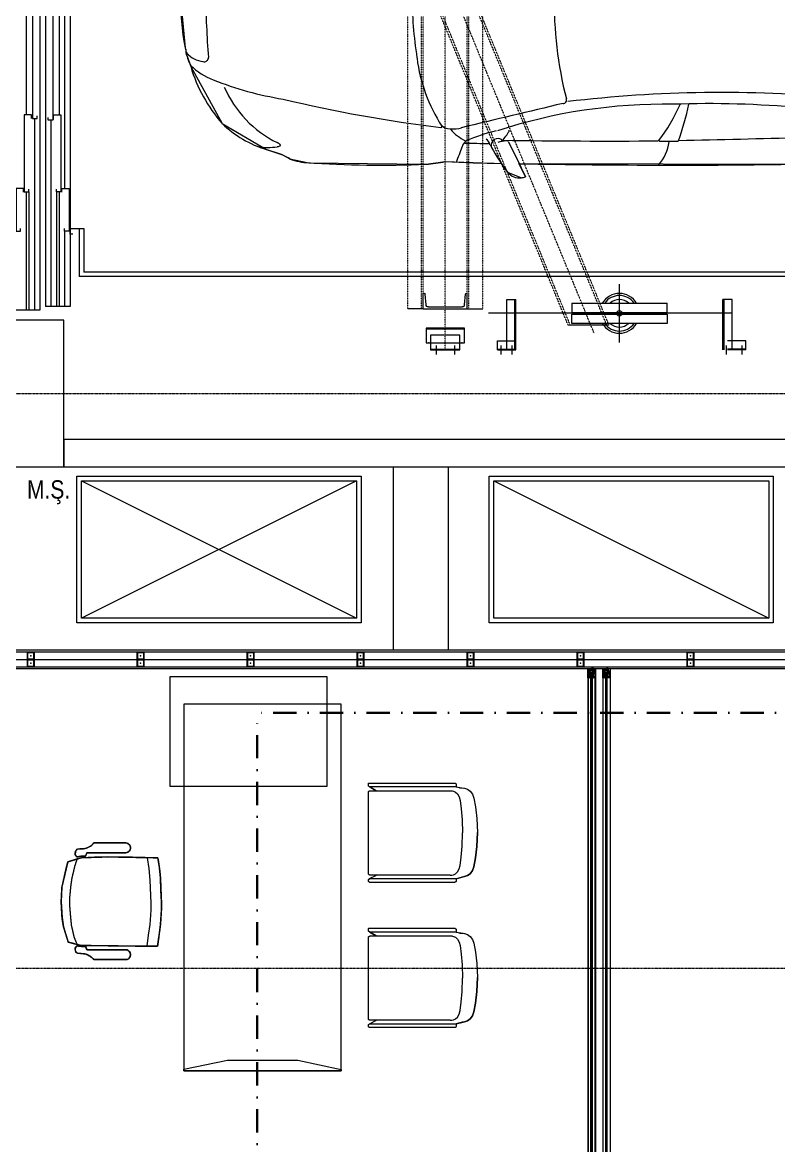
# Model space of a CAD drawing. Extents: x -1133 to 23780, y -1311 to 8245.
# Drawn here: x 7185 to 7598, y 1575 to 2187 of the extents above; entities that cross this region are included whole.
import ezdxf
from ezdxf.xclip import XClip

# ---------------------------------------------------------------- set-up
doc = ezdxf.new("R2010")
doc.units = 0
doc.header["$MEASUREMENT"] = 0
doc.header["$XCLIPFRAME"] = 0
for name, pattern in [('DASHDOT', [25.4, 12.7, -6.35, 0, -6.35]), ('DASHDOT2', [0.5, 0.25, -0.125, 0, -0.125]), ('DOT2', [0.125, 0, -0.125]), ('HIDDEN', [0.375, 0.25, -0.125])]:
    doc.linetypes.add(name, pattern=pattern)
doc.layers.get('0').update_dxf_attribs({"color": 9, "lineweight": 9})
for name, color, linetype, lineweight in [('0 @ 1', 9, 'Continuous', 9), ('00', 9, 'Continuous', 9), ('01', 9, 'Continuous', 9), ('04', 9, 'Continuous', 9), ('05', 9, 'Continuous', 9), ('05V', 9, 'Continuous', 9), ('06D', 9, 'Continuous', 9), ('10', 9, 'Continuous', 9), ('11', 9, 'Continuous', 9), ('15', 9, 'Continuous', 9), ('20', 9, 'DOT2', 9), ('21', 9, 'Continuous', 9), ('24', 9, 'DASHDOT2', 9), ('33', 9, 'BATTING', 9), ('35', 9, 'Continuous', 9), ('40', 9, 'Continuous', 9), ('E-KABLO', 7, 'Continuous', 30)]:
    doc.layers.add(name, color=color, linetype=linetype, lineweight=lineweight)
doc.styles.add('MuuM_TEXT-STANDART', font='ARIALN.TTF')
doc.linetypes.add('BATTING', pattern='A,0.0001,-0.1,[134,ltypeshp.shx,S=0.1,R=0,X=-0.1,Y=0],-0.2,[134,ltypeshp.shx,S=0.1,R=180,X=0.1,Y=0],-0.1', length=0.4001)
pattern_1 = [(225, (-604.72494, -2171.82614), (-0.0883883476, 0.0883883476), []), (135, (-604.72494, -2171.82614), (0.0883883476, 0.0883883476), [])]

# ---------------------------------------------------------------- blocks, each defined once
blk = doc.blocks.new('Group-321-1')
at = {"lineweight": 0}
blk.add_lwpolyline([(384782.0711, 69367.4613), (384782.3403, 69367.353), (384782.3817, 69367.3414), (384782.4453, 69367.3332), (384782.7991, 69367.344), (384783.0363, 69367.4941), (384783.1021, 69367.5581), (384783.1403, 69367.5843), (384783.2058, 69367.6663), (384783.5053, 69368.2326), (384783.5403, 69368.3322), (384783.689, 69368.5997), (384783.7466, 69368.6084), (384783.8084, 69368.6626), (384783.8147, 69368.6844), (384783.7337, 69368.6844), (384784.4562, 69370.087)], dxfattribs=at)
for centre, radius, start, end in [((384788.9005, 69367.1922), 5.6052, 140.49177, 154.76171), ((384699.7855, 69410.5499), 93.6961, 334.028379, 334.853054), ((384790.2301, 69366.5903), 7.1236, 147.53968, 159.57673), ((384743.6698, 69390.211), 45.4809, 331.7595, 333.7383), ((384782.8782, 69368.4484), 1.5636, 43.06662, 50.67073), ((384786.4545, 69368.1856), 2.9727, 151.97951, 170.77058), ((384783.1066, 69369.0142), 0.9545, 25.14011, 39.02822), ((384740.7557, 69390.9906), 48.3027, 333.48418, 333.60103), ((384783.8657, 69369.2721), 0.2388, 21.26552, 55.0212), ((384745.0919, 69389.0738), 43.565, 332.06542, 333.17925), ((384783.9724, 69369.4292), 0.00585, 261.75721, 333.87565), ((384784.0189, 69371.1807), 2.1585, 241.9337, 257.11397), ((384916.0429, 69336.4165), 136.4506, 166.163538, 166.403525), ((384783.5356, 69369.0581), 0.0186, 330.33998, 84.27025), ((384783.546, 69368.7124), 0.00831, 33.62529, 87.42384), ((384783.1387, 69368.4661), 0.4843, 23.71172, 31.22332), ((384783.5791, 69368.6408), 0.0194, 78.57685, 133.50883), ((384783.8241, 69368.5896), 0.2494, 158.93592, 169.30769), ((384783.6023, 69368.6773), 0.0112, 90.84562, 172.79624), ((384788.1969, 69600.0219), 231.379, 268.862115, 268.914511), ((384783.7323, 69368.6871), 0.08, 280.3078, 342.18425), ((384783.6798, 69368.7118), 0.1377, 339.05397, 348.48969), ((384784.4746, 69368.4138), 0.9862, 165.79302, 175.73995), ((384770.8666, 69375.5547), 14.5872, 330.32233, 331.52419), ((384783.5945, 69368.6292), 0.0386, 138.11935, 198.48507), ((384783.6078, 69368.6381), 0.0541, 202.94048, 226.96292), ((384783.5859, 69368.613), 0.0209, 223.75508, 275.52238), ((384783.5672, 69369.5788), 0.9868, 271.17841, 280.47417), ((384783.6345, 69370.4982), 2.1511, 242.7208, 251.88675), ((384774.6241, 69373.2856), 10.0957, 331.54946, 332.26633), ((384783.5569, 69368.5444), 0.0489, 74.66686, 119.87707), ((384783.5722, 69368.6007), 0.00941, 255.33541, 307.38574), ((384783.2251, 69368.5368), 0.196, 330.22137, 347.7863), ((384783.3432, 69368.6743), 0.2415, 282.85447, 307.34495), ((384783.4846, 69368.4866), 0.00659, 318.88467, 4.01582), ((384783.5452, 69368.4928), 0.0543, 191.79662, 230.20751), ((384783.4973, 69368.4773), 0.00351, 209.85485, 338.00359), ((384783.2716, 69369.2904), 0.8909, 250.0904, 275.63091), ((384783.3307, 69368.4723), 0.0723, 283.10183, 331.89793), ((384782.3066, 69367.2979), 1.667, 40.71383, 43.76976), ((384777.1322, 69372.6032), 7.5187, 319.30457, 325.96916), ((384783.3602, 69368.3991), 0.00481, 309.72444, 104.7177), ((384782.2148, 69368.7415), 1.3873, 338.47648, 342.83987), ((384778.0913, 69370.7376), 5.9654, 328.91966, 335.17019), ((384781.3493, 69368.793), 1.8423, 311.32776, 323.63627), ((384782.901, 69367.8424), 0.3521, 312.82889, 329.98153), ((384784.0734, 69371.3937), 4.2739, 243.02202, 247.60721), ((384782.6682, 69368.0497), 0.6058, 266.17635, 306.59018), ((384783.0862, 69367.4874), 0.0949, 118.27223, 126.83913), ((384795.1854, 69355.0563), 17.3868, 134.02483, 134.32996), ((384783.0473, 69367.5626), 0.0102, 71.25983, 124.01853), ((384783.0109, 69367.569), 0.0411, 338.6796, 359.22486), ((384783.048, 69367.5692), 0.00398, 351.87049, 50.86494), ((384783.2896, 69367.3257), 0.2986, 119.99597, 129.0494), ((384782.7811, 69367.6377), 0.2809, 321.7491, 342.65812), ((384782.7254, 69368.6988), 1.3999, 242.13575, 254.03156), ((384782.4333, 69367.421), 0.0243, 315.66086, 61.89118), ((384782.5995, 69367.9217), 0.6112, 289.05706, 315.61223), ((384782.3323, 69367.4878), 0.1449, 285.47336, 325.23464), ((384782.3147, 69367.695), 0.3803, 288.98638, 311.34565), ((384782.3942, 69367.4364), 0.0958, 241.64864, 262.78887), ((384782.3644, 69367.3745), 0.0272, 253.37179, 283.45435), ((384782.4317, 69367.5545), 0.2189, 256.78285, 272.21947), ((384782.5977, 69368.1411), 0.8221, 259.31689, 284.17997)]:
    blk.add_arc(centre, radius, start, end, dxfattribs=at)
blk = doc.blocks.new('Group-32-1')
for p, q in [((384804.5516, 69159.371), (384804.573, 69159.3356)), ((384804.5731, 69159.3699), (384804.573, 69159.3694)), ((384804.573, 69159.3694), (384804.573, 69159.3689)), ((384804.573, 69159.3689), (384804.573, 69158.9239)), ((384804.5732, 69159.3709), (384804.5731, 69159.3704)), ((384804.5731, 69159.3704), (384804.5731, 69159.3699)), ((384804.5733, 69159.3713), (384804.5732, 69159.3709)), ((384804.5735, 69159.3718), (384804.5733, 69159.3713)), ((384804.5736, 69159.3723), (384804.5735, 69159.3718)), ((384804.5738, 69159.3727), (384804.5736, 69159.3723)), ((384804.574, 69159.3732), (384804.5738, 69159.3727)), ((384804.5742, 69159.3736), (384804.574, 69159.3732)), ((384804.5745, 69159.374), (384804.5742, 69159.3736)), ((384804.5747, 69159.3745), (384804.5745, 69159.374)), ((384804.575, 69159.3749), (384804.5747, 69159.3745)), ((384804.5753, 69159.3752), (384804.575, 69159.3749)), ((384804.5756, 69159.3756), (384804.5753, 69159.3752)), ((384804.576, 69159.376), (384804.5756, 69159.3756)), ((384804.5763, 69159.3763), (384804.576, 69159.376)), ((384804.5767, 69159.3766), (384804.5763, 69159.3763)), ((384804.5771, 69159.3769), (384804.5767, 69159.3766)), ((384804.5775, 69159.3772), (384804.5771, 69159.3769)), ((384804.5779, 69159.3775), (384804.5775, 69159.3772)), ((384804.5783, 69159.3777), (384804.5779, 69159.3775)), ((384804.5788, 69159.3779), (384804.5783, 69159.3777)), ((384804.5792, 69159.3781), (384804.5788, 69159.3779)), ((384804.5797, 69159.3783), (384804.5792, 69159.3781)), ((384804.5801, 69159.3785), (384804.5797, 69159.3783)), ((384804.5806, 69159.3786), (384804.5801, 69159.3785)), ((384804.5811, 69159.3787), (384804.5806, 69159.3786)), ((384804.5816, 69159.3788), (384804.5811, 69159.3787)), ((384804.5821, 69159.3789), (384804.5816, 69159.3788)), ((384804.5825, 69159.3789), (384804.5821, 69159.3789)), ((384804.583, 69159.3789), (384804.5825, 69159.3789)), ((384805.023, 69159.3789), (384804.583, 69159.3789)), ((384805.0235, 69159.3789), (384805.023, 69159.3789)), ((384805.024, 69159.3789), (384805.0235, 69159.3789)), ((384805.0245, 69159.3788), (384805.024, 69159.3789)), ((384805.0249, 69159.3787), (384805.0245, 69159.3788)), ((384805.0254, 69159.3786), (384805.0249, 69159.3787)), ((384805.0259, 69159.3785), (384805.0254, 69159.3786)), ((384805.0264, 69159.3783), (384805.0259, 69159.3785)), ((384805.0268, 69159.3781), (384805.0264, 69159.3783)), ((384805.0273, 69159.3779), (384805.0268, 69159.3781)), ((384805.0277, 69159.3777), (384805.0273, 69159.3779)), ((384805.0281, 69159.3775), (384805.0277, 69159.3777)), ((384805.0285, 69159.3772), (384805.0281, 69159.3775)), ((384805.029, 69159.3769), (384805.0285, 69159.3772)), ((384805.0293, 69159.3766), (384805.029, 69159.3769)), ((384805.0297, 69159.3763), (384805.0293, 69159.3766)), ((384805.0301, 69159.376), (384805.0297, 69159.3763)), ((384805.0304, 69159.3756), (384805.0301, 69159.376)), ((384805.0307, 69159.3752), (384805.0304, 69159.3756)), ((384805.031, 69159.3749), (384805.0307, 69159.3752)), ((384805.0313, 69159.3745), (384805.031, 69159.3749)), ((384805.0316, 69159.374), (384805.0313, 69159.3745)), ((384805.0318, 69159.3736), (384805.0316, 69159.374)), ((384805.032, 69159.3732), (384805.0318, 69159.3736)), ((384805.0322, 69159.3727), (384805.032, 69159.3732)), ((384805.0324, 69159.3723), (384805.0322, 69159.3727)), ((384805.0326, 69159.3718), (384805.0324, 69159.3723)), ((384805.0327, 69159.3713), (384805.0326, 69159.3718)), ((384805.0328, 69159.3709), (384805.0327, 69159.3713)), ((384805.0329, 69159.3704), (384805.0328, 69159.3709)), ((384805.0329, 69159.3699), (384805.0329, 69159.3704)), ((384805.033, 69159.3694), (384805.0329, 69159.3699)), ((384805.0521, 69159.3725), (384805.033, 69159.3345)), ((384805.033, 69159.3689), (384805.033, 69159.3694)), ((384805.033, 69158.9322), (384805.033, 69159.3689)), ((384804.5516, 69158.8992), (384804.558, 69158.8616)), ((384805.033, 69158.9322), (384805.033, 69158.9322)), ((384805.0524, 69158.8992), (384805.0423, 69158.8616))]:
    blk.add_line(p, q)
at = {"flags": 128}
for points in [[(384804.5309, 69158.9092), (384804.5309, 69158.9087), (384804.531, 69158.9082), (384804.531, 69158.9077), (384804.5311, 69158.9072), (384804.5312, 69158.9068), (384804.5314, 69158.9063), (384804.5315, 69158.9058), (384804.5317, 69158.9054), (384804.5319, 69158.9049), (384804.5321, 69158.9045), (384804.5324, 69158.904), (384804.5326, 69158.9036), (384804.5329, 69158.9032), (384804.5332, 69158.9028), (384804.5335, 69158.9025), (384804.5339, 69158.9021), (384804.5342, 69158.9018), (384804.5346, 69158.9015), (384804.535, 69158.9012), (384804.5354, 69158.9009), (384804.5358, 69158.9006), (384804.5362, 69158.9004), (384804.5367, 69158.9001), (384804.5371, 69158.8999), (384804.5376, 69158.8998), (384804.538, 69158.8996), (384804.5385, 69158.8995), (384804.539, 69158.8994), (384804.5395, 69158.8993), (384804.54, 69158.8992), (384804.5404, 69158.8992), (384804.5409, 69158.8992), (384804.5516, 69158.8992), (384804.5516, 69159.3689), (384804.5516, 69159.3694), (384804.5516, 69159.3699), (384804.5515, 69159.3704), (384804.5515, 69159.3709), (384804.5513, 69159.3713), (384804.5512, 69159.3718), (384804.5511, 69159.3723), (384804.5509, 69159.3727), (384804.5507, 69159.3732), (384804.5505, 69159.3736), (384804.5502, 69159.374), (384804.55, 69159.3745), (384804.5497, 69159.3749), (384804.5494, 69159.3752), (384804.5491, 69159.3756), (384804.5487, 69159.376), (384804.5484, 69159.3763), (384804.548, 69159.3766), (384804.5476, 69159.3769), (384804.5472, 69159.3772), (384804.5468, 69159.3775), (384804.5464, 69159.3777), (384804.5459, 69159.3779), (384804.5455, 69159.3781), (384804.545, 69159.3783), (384804.5445, 69159.3785), (384804.5441, 69159.3786), (384804.5436, 69159.3787), (384804.5431, 69159.3788), (384804.5426, 69159.3789), (384804.5421, 69159.3789), (384804.5416, 69159.3789), (384804.5359, 69159.3789), (384804.5357, 69159.3789), (384804.5354, 69159.3789), (384804.5352, 69159.3788), (384804.535, 69159.3788), (384804.5347, 69159.3788), (384804.5345, 69159.3787), (384804.5343, 69159.3786), (384804.534, 69159.3785), (384804.5338, 69159.3784), (384804.5336, 69159.3783), (384804.5334, 69159.3782), (384804.5332, 69159.3781), (384804.533, 69159.3779), (384804.5328, 69159.3778), (384804.5326, 69159.3776), (384804.5324, 69159.3774), (384804.5322, 69159.3773), (384804.5321, 69159.3771), (384804.5319, 69159.3769), (384804.5318, 69159.3767), (384804.5316, 69159.3765), (384804.5315, 69159.3763), (384804.5314, 69159.376), (384804.5313, 69159.3758), (384804.5312, 69159.3756), (384804.5312, 69159.3754), (384804.5311, 69159.3751), (384804.531, 69159.3749), (384804.531, 69159.3746), (384804.531, 69159.3744), (384804.5309, 69159.3741), (384804.5309, 69159.3739), (384804.5309, 69158.9092)], [(384805.0521, 69158.8992), (384805.0628, 69158.8992), (384805.0633, 69158.8992), (384805.0638, 69158.8992), (384805.0642, 69158.8993), (384805.0647, 69158.8994), (384805.0652, 69158.8995), (384805.0657, 69158.8996), (384805.0661, 69158.8998), (384805.0666, 69158.8999), (384805.0671, 69158.9001), (384805.0675, 69158.9004), (384805.0679, 69158.9006), (384805.0683, 69158.9009), (384805.0687, 69158.9012), (384805.0691, 69158.9015), (384805.0695, 69158.9018), (384805.0698, 69158.9021), (384805.0702, 69158.9025), (384805.0705, 69158.9028), (384805.0708, 69158.9032), (384805.0711, 69158.9036), (384805.0714, 69158.904), (384805.0716, 69158.9045), (384805.0718, 69158.9049), (384805.072, 69158.9054), (384805.0722, 69158.9058), (384805.0723, 69158.9063), (384805.0725, 69158.9068), (384805.0726, 69158.9072), (384805.0727, 69158.9077), (384805.0727, 69158.9082), (384805.0728, 69158.9087), (384805.0728, 69158.9092), (384805.0728, 69159.3689), (384805.0728, 69159.3694), (384805.0727, 69159.3699), (384805.0727, 69159.3704), (384805.0726, 69159.3709), (384805.0725, 69159.3713), (384805.0723, 69159.3718), (384805.0722, 69159.3723), (384805.072, 69159.3727), (384805.0718, 69159.3732), (384805.0716, 69159.3736), (384805.0714, 69159.374), (384805.0711, 69159.3745), (384805.0708, 69159.3749), (384805.0705, 69159.3752), (384805.0702, 69159.3756), (384805.0698, 69159.376), (384805.0695, 69159.3763), (384805.0691, 69159.3766), (384805.0687, 69159.3769), (384805.0683, 69159.3772), (384805.0679, 69159.3775), (384805.0675, 69159.3777), (384805.0671, 69159.3779), (384805.0666, 69159.3781), (384805.0661, 69159.3783), (384805.0657, 69159.3785), (384805.0652, 69159.3786), (384805.0647, 69159.3787), (384805.0642, 69159.3788), (384805.0638, 69159.3789), (384805.0633, 69159.3789), (384805.0628, 69159.3789), (384805.0621, 69159.3789), (384805.0616, 69159.3789), (384805.0611, 69159.3789), (384805.0606, 69159.3788), (384805.0601, 69159.3787), (384805.0596, 69159.3786), (384805.0592, 69159.3785), (384805.0587, 69159.3783), (384805.0582, 69159.3781), (384805.0578, 69159.3779), (384805.0574, 69159.3777), (384805.0569, 69159.3775), (384805.0565, 69159.3772), (384805.0561, 69159.3769), (384805.0557, 69159.3766), (384805.0554, 69159.3763), (384805.055, 69159.376), (384805.0547, 69159.3756), (384805.0543, 69159.3752), (384805.054, 69159.3749), (384805.0538, 69159.3745), (384805.0535, 69159.374), (384805.0533, 69159.3736), (384805.053, 69159.3732), (384805.0528, 69159.3727), (384805.0527, 69159.3723), (384805.0525, 69159.3718), (384805.0524, 69159.3713), (384805.0523, 69159.3709), (384805.0522, 69159.3704), (384805.0521, 69159.3699), (384805.0521, 69159.3694), (384805.0521, 69159.3689), (384805.0521, 69158.8992)]]:
    blk.add_lwpolyline(points, close=True, dxfattribs=at)
for points in [[(384804.5309, 69158.9092, 0.414214), (384804.5409, 69158.8992), (384804.5516, 69158.8992), (384804.5516, 69159.3689, 0.414214), (384804.5416, 69159.3789), (384804.5359, 69159.3789, 0.414214), (384804.5309, 69159.3739)], [(384805.0521, 69158.8992), (384805.0628, 69158.8992, 0.414214), (384805.0728, 69158.9092), (384805.0728, 69159.3689, 0.414214), (384805.0628, 69159.3789), (384805.0621, 69159.3789, 0.414214), (384805.0521, 69159.3689)]]:
    blk.add_lwpolyline(points, format="xyb", close=True, dxfattribs=at)
blk.add_lwpolyline([(384805.033, 69158.9322), (384805.033, 69159.3689, 0.414214), (384805.023, 69159.3789), (384804.583, 69159.3789, 0.414214), (384804.573, 69159.3689), (384804.573, 69158.9239), (384804.5738, 69158.9202)], format="xyb", dxfattribs=at)
for points in [[(384804.5569, 69158.8806), (384804.5569, 69158.8686), (384804.5592, 69158.8546), (384804.5647, 69158.8386), (384804.5752, 69158.8236), (384804.5922, 69158.8111), (384804.6127, 69158.8031), (384804.6612, 69158.7941), (384804.7237, 69158.7861), (384804.8002, 69158.7831)], [(384804.573, 69158.9322), (384804.573, 69158.9239), (384804.5752, 69158.9142), (384804.5804, 69158.903), (384804.5903, 69158.8926), (384804.6064, 69158.8839), (384804.6258, 69158.8783), (384804.6716, 69158.8721), (384804.7307, 69158.8665), (384804.803, 69158.8644)], [(384805.033, 69158.9322), (384805.033, 69158.9239), (384805.0308, 69158.9142), (384805.0256, 69158.903), (384805.0157, 69158.8926), (384804.9996, 69158.8839), (384804.9803, 69158.8783), (384804.9344, 69158.8721), (384804.8753, 69158.8665), (384804.803, 69158.8644)], [(384805.0434, 69158.8658), (384805.0434, 69158.8686), (384805.0412, 69158.8546), (384805.0357, 69158.8386), (384805.0252, 69158.8236), (384805.0082, 69158.8111), (384804.9877, 69158.8031), (384804.9392, 69158.7941), (384804.8767, 69158.7861), (384804.8002, 69158.7831)]]:
    blk.add_lwpolyline(points, dxfattribs=at)
at = {"layer": '40'}
blk.add_lwpolyline([(384805.023, 69159.3789), (384804.583, 69159.3789, 0.414214), (384804.573, 69159.3689), (384804.573, 69159.3366), (384804.573, 69159.3356), (384804.5516, 69159.371), (384804.551, 69159.3725, 0.309775), (384804.5416, 69159.3789), (384804.5359, 69159.3789, 0.413784), (384804.5309, 69159.3739), (384804.5309, 69158.9092, 0.414214), (384804.5409, 69158.8992), (384804.5516, 69158.8992), (384804.5569, 69158.8686), (384804.5592, 69158.8546), (384804.5647, 69158.8386), (384804.5752, 69158.8236), (384804.5922, 69158.8111), (384804.6127, 69158.8031), (384804.6612, 69158.7941), (384804.7237, 69158.7861), (384804.8002, 69158.7831), (384804.8384, 69158.7846), (384804.8767, 69158.7861), (384804.9392, 69158.7941), (384804.9877, 69158.8031), (384805.0082, 69158.8111), (384805.0252, 69158.8236), (384805.0357, 69158.8386), (384805.0412, 69158.8546), (384805.0473, 69158.8804), (384805.0524, 69158.8992), (384805.0628, 69158.8992, 0.414214), (384805.0728, 69158.9092), (384805.0728, 69159.3689, 0.781144), (384805.0521, 69159.3725), (384805.033, 69159.3345), (384805.033, 69159.3689, 0.407263), (384805.0232, 69159.3789)], format="xyb", close=True, dxfattribs=at)
blk = doc.blocks.new('Group-258-1')
at = {"linetype": 'Continuous'}
for p, q in [((384800.0983, 69164.505), (384800.0936, 69164.5084)), ((384800.71, 69164.505), (384800.7146, 69164.5084)), ((384800.2257, 69164.3995), (384800.1668, 69164.4084)), ((384800.2892, 69164.3936), (384800.2257, 69164.3995)), ((384800.3717, 69164.3904), (384800.2892, 69164.3936)), ((384800.4137, 69164.389), (384800.3717, 69164.3904)), ((384800.4792, 69164.3908), (384800.4502, 69164.389)), ((384800.5299, 69164.394), (384800.4792, 69164.3908)), ((384800.5895, 69164.4019), (384800.5299, 69164.394)), ((384800.6491, 69164.4097), (384800.5895, 69164.4019)), ((384800.4502, 69164.389), (384800.4137, 69164.389))]:
    blk.add_line(p, q, dxfattribs=at)
at = {"linetype": 'Continuous', "flags": 128}
for points in [[(384800.0862, 69164.6997), (384800.0862, 69164.6409), (384800.0862, 69164.6409)], [(384800.722, 69164.6997), (384800.722, 69164.6409), (384800.722, 69164.6409)], [(384800.0862, 69164.6409), (384800.0862, 69164.5259), (384800.0862, 69164.6409)], [(384800.1395, 69164.5259), (384800.1395, 69164.6409), (384800.1395, 69164.6409)], [(384800.6687, 69164.5259), (384800.6687, 69164.6409), (384800.6687, 69164.6409)], [(384800.722, 69164.6409), (384800.722, 69164.5259), (384800.722, 69164.6409)], [(384800.0862, 69164.5259), (384800.0862, 69164.5259), (384800.087, 69164.52)], [(384800.0862, 69164.5259), (384800.087, 69164.52), (384800.087, 69164.52)], [(384800.087, 69164.52), (384800.087, 69164.52), (384800.0892, 69164.5143)], [(384800.087, 69164.52), (384800.0892, 69164.5143), (384800.0892, 69164.5143)], [(384800.0892, 69164.5143), (384800.0892, 69164.5143), (384800.0929, 69164.5094)], [(384800.0892, 69164.5143), (384800.0936, 69164.5084), (384800.0929, 69164.5094)], [(384800.1328, 69164.5094), (384800.1328, 69164.5094), (384800.1365, 69164.5143)], [(384800.1328, 69164.5094), (384800.1365, 69164.5143), (384800.1365, 69164.5143)], [(384800.1365, 69164.5143), (384800.1365, 69164.5143), (384800.1387, 69164.52)], [(384800.1365, 69164.5143), (384800.1387, 69164.52), (384800.1387, 69164.52)], [(384800.1387, 69164.52), (384800.1387, 69164.52), (384800.1395, 69164.5259)], [(384800.1387, 69164.52), (384800.1395, 69164.5259), (384800.1395, 69164.5259)], [(384800.6695, 69164.52), (384800.6695, 69164.52), (384800.6687, 69164.5259)], [(384800.6695, 69164.52), (384800.6687, 69164.5259), (384800.6687, 69164.5259)], [(384800.6718, 69164.5143), (384800.6718, 69164.5143), (384800.6695, 69164.52)], [(384800.6718, 69164.5143), (384800.6695, 69164.52), (384800.6695, 69164.52)], [(384800.6754, 69164.5094), (384800.6754, 69164.5094), (384800.6718, 69164.5143)], [(384800.6754, 69164.5094), (384800.6718, 69164.5143), (384800.6718, 69164.5143)], [(384800.719, 69164.5143), (384800.7146, 69164.5084), (384800.7153, 69164.5094)], [(384800.719, 69164.5143), (384800.719, 69164.5143), (384800.7153, 69164.5094)], [(384800.7213, 69164.52), (384800.7213, 69164.52), (384800.719, 69164.5143)], [(384800.7213, 69164.52), (384800.719, 69164.5143), (384800.719, 69164.5143)], [(384800.722, 69164.5259), (384800.722, 69164.5259), (384800.7213, 69164.52)], [(384800.722, 69164.5259), (384800.7213, 69164.52), (384800.7213, 69164.52)], [(384800.0977, 69164.5054), (384800.0977, 69164.5054), (384800.1034, 69164.5026)], [(384800.0977, 69164.5054), (384800.1034, 69164.5026), (384800.1034, 69164.5026)], [(384800.1034, 69164.5026), (384800.1034, 69164.5026), (384800.1096, 69164.5011)], [(384800.1034, 69164.5026), (384800.1096, 69164.5011), (384800.1096, 69164.5011)], [(384800.1096, 69164.5011), (384800.1096, 69164.5011), (384800.1161, 69164.5011)], [(384800.1096, 69164.5011), (384800.1161, 69164.5011), (384800.1161, 69164.5011)], [(384800.1161, 69164.5011), (384800.1161, 69164.5011), (384800.1223, 69164.5026)], [(384800.1161, 69164.5011), (384800.1223, 69164.5026), (384800.1223, 69164.5026)], [(384800.1223, 69164.5026), (384800.1223, 69164.5026), (384800.128, 69164.5054)], [(384800.1223, 69164.5026), (384800.128, 69164.5054), (384800.128, 69164.5054)], [(384800.128, 69164.5054), (384800.128, 69164.5054), (384800.1328, 69164.5094)], [(384800.128, 69164.5054), (384800.1328, 69164.5094), (384800.1328, 69164.5094)], [(384800.6802, 69164.5054), (384800.6802, 69164.5054), (384800.6754, 69164.5094)], [(384800.6802, 69164.5054), (384800.6754, 69164.5094), (384800.6754, 69164.5094)], [(384800.6859, 69164.5026), (384800.6859, 69164.5026), (384800.6802, 69164.5054)], [(384800.6859, 69164.5026), (384800.6802, 69164.5054), (384800.6802, 69164.5054)], [(384800.6922, 69164.5011), (384800.6922, 69164.5011), (384800.6859, 69164.5026)], [(384800.6922, 69164.5011), (384800.6859, 69164.5026), (384800.6859, 69164.5026)], [(384800.6986, 69164.5011), (384800.6986, 69164.5011), (384800.6922, 69164.5011)], [(384800.6986, 69164.5011), (384800.6922, 69164.5011), (384800.6922, 69164.5011)], [(384800.7048, 69164.5026), (384800.7048, 69164.5026), (384800.6986, 69164.5011)], [(384800.7048, 69164.5026), (384800.6986, 69164.5011), (384800.6986, 69164.5011)], [(384800.7105, 69164.5054), (384800.7105, 69164.5054), (384800.7048, 69164.5026)], [(384800.7105, 69164.5054), (384800.7048, 69164.5026), (384800.7048, 69164.5026)]]:
    blk.add_lwpolyline(points, close=True, dxfattribs=at)
at = {"linetype": 'Continuous'}
for points in [[(384800.1886, 69164.8426), (384800.1775, 69164.8055), (384800.1663, 69164.7685)], [(384800.2312, 69164.8536), (384800.2099, 69164.8481), (384800.1886, 69164.8426)], [(384800.2746, 69164.8191), (384800.2429, 69164.8115), (384800.2113, 69164.8039)], [(384800.3272, 69164.8751), (384800.2792, 69164.8644), (384800.2312, 69164.8536)], [(384800.3252, 69164.8264), (384800.2999, 69164.8227), (384800.2746, 69164.8191)], [(384800.3841, 69164.8318), (384800.3546, 69164.8291), (384800.3252, 69164.8264)], [(384800.4074, 69164.8792), (384800.3673, 69164.8772), (384800.3272, 69164.8751)], [(384800.4307, 69164.8318), (384800.4074, 69164.8318), (384800.3841, 69164.8318)], [(384800.4932, 69164.8746), (384800.4503, 69164.8769), (384800.4074, 69164.8792)], [(384800.4872, 69164.8271), (384800.4589, 69164.8295), (384800.4307, 69164.8318)], [(384800.5356, 69164.8225), (384800.5114, 69164.8248), (384800.4872, 69164.8271)], [(384800.5432, 69164.8666), (384800.5182, 69164.8706), (384800.4932, 69164.8746)], [(384800.5919, 69164.8096), (384800.5638, 69164.8161), (384800.5356, 69164.8225)], [(384800.6271, 69164.8405), (384800.5851, 69164.8535), (384800.5432, 69164.8666)], [(384800.6454, 69164.7717), (384800.6363, 69164.8061), (384800.6271, 69164.8405)], [(384800.1182, 69164.7571), (384800.1184, 69164.788), (384800.1261, 69164.8013), (384800.1481, 69164.8026)], [(384800.1481, 69164.8026), (384800.1523, 69164.8031), (384800.1616, 69164.7937)], [(384800.1585, 69164.7715), (384800.1583, 69164.7588), (384800.158, 69164.7461)], [(384800.1616, 69164.7937), (384800.1601, 69164.7826), (384800.1585, 69164.7715)], [(384800.1663, 69164.7685), (384800.1639, 69164.6975), (384800.1616, 69164.6266)], [(384800.2113, 69164.8039), (384800.1911, 69164.7972), (384800.1708, 69164.7905)], [(384800.637, 69164.7924), (384800.6046, 69164.8075), (384800.5919, 69164.8096)], [(384800.6491, 69164.4746), (384800.6472, 69164.6232), (384800.6454, 69164.7717)], [(384800.6601, 69164.8026), (384800.656, 69164.8031), (384800.6466, 69164.7937)], [(384800.6466, 69164.7937), (384800.6482, 69164.7826), (384800.6497, 69164.7715)], [(384800.6497, 69164.7715), (384800.65, 69164.7588), (384800.6502, 69164.7461)], [(384800.69, 69164.7571), (384800.6898, 69164.788), (384800.6822, 69164.8013), (384800.6601, 69164.8026)], [(384800.0854, 69164.7011), (384800.1126, 69164.7212), (384800.1182, 69164.7571)], [(384800.158, 69164.7461), (384800.1488, 69164.7423), (384800.1395, 69164.7385)], [(384800.1395, 69164.7385), (384800.1395, 69164.6897), (384800.1395, 69164.6409)], [(384800.6502, 69164.7461), (384800.6595, 69164.7423), (384800.6687, 69164.7385)], [(384800.6687, 69164.7385), (384800.6687, 69164.6897), (384800.6687, 69164.6409)], [(384800.7229, 69164.7011), (384800.6957, 69164.7212), (384800.69, 69164.7571)], [(384800.1616, 69164.6266), (384800.1642, 69164.4892), (384800.1668, 69164.3518)], [(384800.6491, 69164.3531), (384800.6491, 69164.4138), (384800.6491, 69164.4746)], [(384800.1668, 69164.3518), (384800.2302, 69164.3409), (384800.278, 69164.3374)], [(384800.278, 69164.3374), (384800.3427, 69164.3349), (384800.4074, 69164.3324)], [(384800.4074, 69164.3324), (384800.4288, 69164.3324), (384800.4502, 69164.3324)], [(384800.4502, 69164.3324), (384800.4901, 69164.3349), (384800.5299, 69164.3374)], [(384800.5299, 69164.3374), (384800.5895, 69164.3452), (384800.6491, 69164.3531)]]:
    blk.add_open_spline(points, degree=2, dxfattribs=at)
at = {"layer": '40'}
blk.add_lwpolyline([(384800.6491, 69164.3531), (384800.5895, 69164.3452), (384800.5299, 69164.3374), (384800.4502, 69164.3324), (384800.4074, 69164.3324), (384800.3427, 69164.3349), (384800.278, 69164.3374), (384800.2222, 69164.3433), (384800.1668, 69164.3518), (384800.1642, 69164.4892), (384800.1616, 69164.6266), (384800.1639, 69164.6975), (384800.1663, 69164.7685), (384800.1732, 69164.7913), (384800.1886, 69164.8426), (384800.3272, 69164.8751), (384800.4074, 69164.8792), (384800.4932, 69164.8746), (384800.5432, 69164.8666), (384800.6271, 69164.8405), (384800.6454, 69164.7717), (384800.6472, 69164.6232), (384800.6491, 69164.4746), (384800.6491, 69164.4097)], close=True, dxfattribs=at)
for points in [[(384800.1395, 69164.7385), (384800.158, 69164.7461), (384800.1583, 69164.7588), (384800.1585, 69164.7715), (384800.1616, 69164.7937), (384800.1481, 69164.8026, 0.293897), (384800.1206, 69164.7899), (384800.1182, 69164.7571, -0.205), (384800.0854, 69164.7011), (384800.0862, 69164.6997), (384800.0862, 69164.5259, 0.937941), (384800.1395, 69164.5259)], [(384800.6687, 69164.7385), (384800.6502, 69164.7461), (384800.65, 69164.7588), (384800.6497, 69164.7715), (384800.6466, 69164.7937), (384800.6601, 69164.8026, -0.293897), (384800.6877, 69164.7899), (384800.69, 69164.7571, 0.205), (384800.7229, 69164.7011), (384800.722, 69164.6997), (384800.722, 69164.5259, -0.937941), (384800.6687, 69164.5259)]]:
    blk.add_lwpolyline(points, format="xyb", close=True, dxfattribs=at)
blk = doc.blocks.new('p-ma-audi')
for p, q in [((-7.57, 155.19), (-7.57, 200)), ((-85.7, 155.19), (-7.57, 155.19))]:
    blk.add_line(p, q)
at = {"flags": 128}
for points in [[(-7.57, 200), (-7.57, 214.96), (-93.45, 214.96), (-93.45, 155.19), (-85.7, 155.19)], [(-85.7, 0.04), (-85.7, 0.94), (-61.93, 5.88), (-23.62, 5.88), (0, 0.73), (0, 0), (-85.67, 0)]]:
    blk.add_lwpolyline(points, dxfattribs=at)
for points in [[(-85.7, 200), (-85.7, 0), (0, 0), (0, 200), (-85.7, 200)], [(-85.7, 200), (-85.7, 0), (0, 0), (0, 200)]]:
    blk.add_lwpolyline(points, close=True, dxfattribs=at)
blk = doc.blocks.new('p-kolon_80x80')
blk.add_lwpolyline([(-40, -40), (40, -40), (40, 40), (-40, 40)], close=True)
blk = doc.blocks.new('NPU240')
for p, q in [((0, -120), (0, 120)), ((0, 120), (85, 120)), ((9.5, -92.2), (9.5, 92.2)), ((21.4, 105.2), (79.1, 110.2)), ((85, 120), (85, 116.7)), ((0, -120), (85, -120)), ((21.4, -105.2), (79.1, -110.2)), ((85, -120), (85, -116.7))]:
    blk.add_line(p, q)
for centre, radius, start, end in [((22.5, 92.2), 13, 95, 180), ((78.5, 116.7), 6.5, 275, 0), ((22.5, -92.2), 13, 180, 265), ((78.5, -116.7), 6.5, 0, 85)]:
    blk.add_arc(centre, radius, start, end)
blk = doc.blocks.new('p-arac asansoru')
for p, q in [((15.4, 510), (15.4, 523.5)), ((79.9, 517.5), (15.4, 517.5)), ((79.9, 516), (15.4, 516)), ((250.5, 517.5), (121.9, 517.5)), ((119.9, 513), (15.4, 513)), ((356.9, 510), (15.4, 510)), ((17.4, 493.5), (17.4, 507)), ((354.9, 507), (17.4, 507)), ((119.05, 504), (17.4, 504)), ((79.9, 501), (17.4, 501)), ((79.9, 499.5), (17.4, 499.5)), ((58.4, 496.5), (17.4, 496.5)), ((296.9, 496.5), (81.7, 496.5)), ((250.5, 499.5), (121.9, 499.5)), ((354.9, 493.5), (17.4, 493.5)), ((33.7, -134.5), (33.7, 488.5)), ((59.9, 488.5), (33.7, 488.5)), ((36.2, -132), (36.2, 486)), ((59.9, 486), (36.2, 486)), ((59.9, 488.5), (59.9, 486)), ((16.2, 300.75), (16.2, 309.25)), ((1.7, 296.75), (-6.3, 296.75)), ((-6.3, 296.75), (-6.3, 280.75)), ((-5.8, 296.75), (-5.8, 280.75)), ((-2.5, 299.25), (-2.5, 278.25)), ((5.5, 299.25), (-2.5, 299.25)), ((1.7, 280.75), (1.7, 296.75)), ((5, 278.25), (5, 299.25)), ((5.5, 278.25), (5.5, 299.25)), ((-3.8, 293.75), (-8.8, 293.75)), ((-3.8, 283.75), (-8.8, 283.75)), ((-6.3, 280.75), (1.7, 280.75)), ((-2.5, 278.25), (5.5, 278.25)), ((16.2, 276.75), (16.2, 268.25)), ((13.7, 132.25), (13.7, 265.25)), ((-8.8, 258.25), (-3.8, 258.25)), ((-6.3, 260.25), (-6.3, 250.25)), ((-6.3, 260.25), (-1.3, 260.25)), ((-5.8, 260.25), (-5.8, 250.25)), ((-1.3, 260.25), (-1.3, 250.25)), ((-8.8, 252.25), (-3.8, 252.25)), ((-6.3, 255.25), (21.2, 255.25)), ((21.2, 255.25), (21.2, 250.25)), ((-6.3, 250.85), (21.2, 250.85)), ((-6.3, 250.25), (21.2, 250.25)), ((-6.3, 250.25), (-1.3, 250.25)), ((7.24, 199.45), (7.27, 221.75)), ((8.2, 167.75), (8.2, 219.75)), ((8.2, 219.75), (13.2, 219.75)), ((13.2, 219.75), (13.2, 167.75)), ((19.2, 219.75), (14.2, 219.75)), ((14.2, 219.75), (14.2, 167.75)), ((19.2, 219.75), (19.2, 167.75)), ((-2.15, 193.75), (29.55, 193.75)), ((13.2, 167.75), (8.2, 167.75)), ((14.2, 167.75), (19.2, 167.75)), ((-8.8, 135.25), (-3.8, 135.25)), ((-6.3, 137.25), (21.2, 137.25)), ((-6.3, 137.25), (-1.3, 137.25)), ((-6.3, 136.65), (21.2, 136.65)), ((21.2, 132.25), (21.2, 137.25)), ((-6.3, 124.75), (-6.3, 134.75)), ((-6.3, 132.25), (21.2, 132.25)), ((-5.8, 124.75), (-5.8, 134.75)), ((-1.3, 124.75), (-1.3, 134.75)), ((-8.8, 126.75), (-3.8, 126.75)), ((-6.3, 124.75), (-1.3, 124.75))]:
    blk.add_line(p, q)
for points in [[(79.7, 519), (81.7, 519), (81.7, 523), (58.4, 523), (58.4, 520.5), (59.9, 520.5)], [(119.9, 514.5), (121.9, 514.5), (121.9, 518.5), (79.9, 518.5), (79.9, 516), (81.4, 516)], [(185.4, 510), (186.9, 510), (186.9, 511.9), (185.4, 511.9), (185.4, 514), (119.9, 514), (119.9, 511.5), (121.4, 511.5)], [(119.4, 502.5), (121.9, 502.5), (121.9, 498.5), (79.9, 498.5), (79.9, 501), (81.4, 501)], [(184.55, 507), (186.05, 507), (186.05, 503), (119.05, 503), (119.05, 505.5), (120.55, 505.5)], [(79.7, 498), (81.7, 498), (81.7, 494), (58.4, 494), (58.4, 496.5), (59.9, 496.5)], [(56.9, 492), (56.9, 493.5), (59.9, 493.5), (59.9, 488.5)]]:
    blk.add_lwpolyline(points)
blk.add_circle((13.7, 193.75), 1.5)
for radius, start, end in [(10.85, 120.45839, 239.54161), (10.85, 300.45839, 59.54161), (9.7, 124.54201, 235.45799), (7.5, 137.16657, 222.83343), (9.7, 304.54201, 55.45799), (7.5, 317.16657, 42.83343)]:
    blk.add_arc((13.7, 193.75), radius, start, end)
for p in [(-2.5, 297.75), (-2.5, 297.75), (-2.5, 297.75), (5.5, 297.75), (-2.5, 279.75)]:
    blk.add_point(p)
at = {"layer": '20'}
for p, q in [((7.27, 221.75), (367.15, 370.03)), ((7.7, 220.74), (367.15, 368.84)), ((2.83, 207.54), (367.15, 357.64)), ((7.24, 200.65), (366.72, 348.76)), ((7.27, 199.46), (367.15, 347.74)), ((16.2, 309.25), (286.2, 309.25)), ((16.2, 301.65), (356.2, 301.65)), ((16.2, 300.75), (347.7, 300.75)), ((-6.3, 288.75), (353.7, 288.75)), ((16.2, 276.75), (283.7, 276.75)), ((16.2, 275.85), (356.2, 275.85)), ((16.2, 268.25), (283.7, 268.25))]:
    blk.add_line(p, q, dxfattribs=at)
at = {"xscale": -0.0999999999985448, "yscale": 0.0999999999994543, "zscale": 0.0999999999994543, "rotation": 180}
blk.add_blockref('NPU240', (16.2, 288.75), dxfattribs=at)
blk = doc.blocks.new('Prf-40x40')
for points in [[(1.5, -2), (-1.5, -2, -0.414214), (-2, -1.5), (-2, 1.5, -0.414214), (-1.5, 2), (1.5, 2, -0.414214), (2, 1.5), (2, -1.5, -0.414214)], [(1.5, -1.7), (-1.5, -1.7, -0.414214), (-1.7, -1.5), (-1.7, 1.5, -0.414214), (-1.5, 1.7), (1.5, 1.7, -0.414214), (1.7, 1.5), (1.7, -1.5, -0.414214)]]:
    blk.add_lwpolyline(points, format="xyb", close=True)
blk.add_point((0, 0))
blk = doc.blocks.new('p-strahle-alüminyumdoğramaprofili')
at = {"layer": '10'}
h = blk.add_hatch(dxfattribs=at)
h.set_pattern_fill('NET', color=256, angle=315, style=0)
h.set_pattern_definition(pattern_1)
h.paths.add_polyline_path([(-4.62, 2.65), (-4.68, 2.65), (-4.72, 2.75), (-4.72, 2.8), (-4.69, 2.8), (-4.69, 2.92), (-4.98, 2.92), (-4.98, 2.8), (-4.95, 2.8), (-4.99, 2.65), (-5.08, 2.66), (-5.25, 2.28), (-5.14, 2.28), (-5.14, 2.33), (-4.98, 2.52, 0.2599), (-4.9, 2.28), (-4.66, 2.28, 0.382682)])
h.paths.add_polyline_path([(-4.86, 2.52), (-4.67, 2.52, -2.16717)], flags=16)
h = blk.add_hatch(dxfattribs=at)
h.set_pattern_fill('NET', color=256, angle=315, style=0)
h.set_pattern_definition(pattern_1)
h.paths.add_polyline_path([(-4.62, 0.88), (-4.68, 0.88), (-4.72, 0.77), (-4.72, 0.73), (-4.69, 0.73), (-4.69, 0.6), (-4.98, 0.6), (-4.98, 0.73), (-4.95, 0.73), (-4.99, 0.88), (-5.08, 0.87), (-5.25, 1.24), (-5.14, 1.24), (-5.14, 1.2), (-4.98, 1.01, -0.2599), (-4.9, 1.24), (-4.66, 1.24, -0.382682)])
h.paths.add_polyline_path([(-4.86, 1), (-4.67, 1, 2.16717)], flags=16)
h = blk.add_hatch(dxfattribs=at)
h.set_pattern_fill('NET', color=256, angle=315, style=0)
h.set_pattern_definition([(225, (-608.45214, -2173.53612), (-0.0883883476, 0.0883883476), []), (135, (-608.45214, -2173.53612), (0.0883883476, 0.0883883476), [])])
h.paths.add_polyline_path([(-3.45, 2.28), (-3.45, 2.57), (-4.49, 2.57), (-4.49, 2.28)])
h = blk.add_hatch(dxfattribs=at)
h.set_pattern_fill('NET', color=256, angle=315, style=0)
h.set_pattern_definition([(225, (-608.45214, -2180.04526), (-0.0883883476, 0.0883883476), []), (135, (-608.45214, -2180.04526), (0.0883883476, 0.0883883476), [])])
h.paths.add_polyline_path([(-3.45, 0.93), (-3.45, 1.24), (-4.49, 1.24), (-4.49, 0.93)])
h = blk.add_hatch(dxfattribs=at)
h.set_pattern_fill('NET', color=256, angle=315, style=0)
h.set_pattern_definition([(225, (-629.50454, -2177.58922), (-0.0883883476, 0.0883883476), []), (135, (-629.50454, -2177.58922), (0.0883883476, 0.0883883476), [])])
h.paths.add_polyline_path([(0, 0.68), (0, 1.75), (-0.18, 1.75), (-0.18, 0.68)])
for points in [[(-5.08, 2.66), (-5.25, 2.28)], [(-5.09, 0.88), (-5.25, 1.24)], [(-4.98, 2.52), (-5.14, 2.33), (-5.14, 2.28)], [(-4.98, 1.01), (-5.14, 1.2), (-5.14, 1.24)], [(-4.92, 3.6), (-4.92, 3.16), (-4.61, 3.16), (-4.61, 2.87), (-4.52, 2.87), (-4.62, 2.65), (-4.68, 2.65), (-4.72, 2.75), (-4.72, 2.8), (-4.69, 2.8), (-4.69, 3.05), (-4.98, 3.05), (-4.98, 2.8), (-4.95, 2.8), (-4.99, 2.65), (-5.08, 2.66), (-5.07, 3.76), (-0.11, 3.76)], [(-4.69, 2.92), (-4.98, 2.92)], [(-4.71, 0.6), (-4.98, 0.6)], [(-2.83, 0.2), (-2.67, 0.2), (-2.67, -0.04), (-4.87, -0.04), (-4.87, 0.19), (-4.57, 0.19), (-4.57, 0.73), (-2.67, 0.73)], [(-4.52, 2.87), (-4.49, 2.87), (-4.49, 2.26)], [(-4.49, 0.93), (-4.49, 0.93), (-4.49, 1.26)], [(-3.45, 2.26), (-3.45, 2.57)], [(-3.45, 1.26), (-3.45, 0.93)], [(-2.08, 0.93), (-2.08, 2.57)], [(-0.18, 0.68), (0, 0.68), (0, 1.75)], [(-0.18, 1.75), (0, 1.75)]]:
    blk.add_lwpolyline(points, dxfattribs=at)
for points in [[(-0.18, 2.74), (-0.18, 2.21), (0, 2.21), (0, 2.08), (-0.18, 2.08), (-0.18, 0.43), (0, 0.43), (0, 0), (-0.12, 0), (-0.12, -0.24), (-5.09, -0.24), (-5.09, 0.88), (-4.98, 0.88), (-4.94, 0.7), (-4.99, 0.7), (-4.99, 0.33), (-4.71, 0.33), (-4.71, 0.88), (-4.56, 0.88), (-4.52, 0.93), (-1.28, 0.93), (-1.2, 1.22), (-0.9, 1.22), (-0.9, 0.62), (-0.58, 0.62), (-0.58, 2.74)], [(-2.03, 0.78), (-1.35, 0.78), (-1.35, 0.08), (-1.28, 0.04), (-1.28, -0.04), (-2.09, -0.04), (-2.09, 0.1), (-2.03, 0.15)]]:
    blk.add_lwpolyline(points, close=True, dxfattribs=at)
for points in [[(-0.57, 3.26), (-0.57, 3.62), (-4.89, 3.62), (-4.89, 3.65, 0.561743), (-4.97, 3.66, 0.595966), (-4.92, 3.6, -2.204878)], [(-4.67, 2.52), (-4.86, 2.52, 1)], [(-4.67, 1), (-4.86, 1, -1)], [(-4.61, 2.87), (-4.49, 3.45, -0.833203), (-4.18, 3.44, -0.447088)], [(-4.49, 2.57), (-1.23, 2.57, -0.414214), (-0.9, 2.25), (-0.9, 1.22)], [(-4.18, 3.44), (-4.18, 2.99, 0.414214), (-4.07, 2.89), (-0.82, 2.89), (-0.82, 3.62)], [(-2.67, 0.73), (-2.67, 0.32), (-2.83, 0.32, 1), (-2.83, 0.2, -1)], [(-0.11, 3.76), (-0.11, 3.62), (-0.45, 3.62), (-0.45, 3.14, -1), (-0.66, 3.14)], [(-0.66, 3.14, -0.305404), (-0.57, 3.26, -5.773092)]]:
    blk.add_lwpolyline(points, format="xyb", dxfattribs=at)
for centre, radius, start, end in [((-4.73, 2.47), 0.253, 168.66756, 234.12581), ((-4.73, 1.06), 0.253, 125.87419, 191.33244), ((-4.77, 2.44), 0.125, 139.54015, 40.45985), ((-4.77, 1.08), 0.125, 319.54015, 220.45985), ((-4.84, 2.48), 0.273, 305.97376, 36.42893), ((-4.84, 1.04), 0.273, 323.57107, 54.02624)]:
    blk.add_arc(centre, radius, start, end, dxfattribs=at)
blk = doc.blocks.new('*U427')
at = {"layer": '06D'}
for points in [[(4.95, 4), (369.1, 4)], [(4.95, 0), (369.09, 0)]]:
    blk.add_lwpolyline(points, dxfattribs=at)
at = {"layer": '15'}
for points in [[(1.96, 2.5), (372.09, 2.5)], [(372.09, 1.5), (1.96, 1.5)]]:
    blk.add_lwpolyline(points, dxfattribs=at)
at = {"layer": '0 @ 1', "linetype": 'Continuous', "xscale": -1}
blk.add_blockref('p-strahle-alüminyumdoğramaprofili', (-0.12, 0.24), dxfattribs=at)
at = {"layer": '0 @ 1', "linetype": 'Continuous'}
blk.add_blockref('p-strahle-alüminyumdoğramaprofili', (374.17, 0.24), dxfattribs=at)

msp = doc.modelspace()

# ---------------------------------------------------------------- linework, layer by layer
at = {"layer": '00'}
msp.add_lwpolyline([(7207.5, 1945), (7827.5, 1945), (7827.5, 1960), (7207.5, 1960)], close=True, dxfattribs=at)
at = {"layer": '06D'}
for p, q in [((7217.25, 1937.5), (7367.25, 1862.5)), ((7367.25, 1937.5), (7217.25, 1862.5)), ((7442.25, 1937.5), (7592.25, 1862.5))]:
    msp.add_line(p, q, dxfattribs=at)
for points in [[(7129.5, 1840), (7898.61, 1840), (7904.5, 1840), (7904.5, 1846.13), (7904.5, 1943)], [(7387.5, 1845), (7387.5, 1945)], [(7417.5, 1845), (7417.5, 1945)]]:
    msp.add_lwpolyline(points, dxfattribs=at)
for points in [[(7369.75, 1860), (7214.75, 1860), (7214.75, 1940), (7369.75, 1940)], [(7367.25, 1862.5), (7217.25, 1862.5), (7217.25, 1937.5), (7367.25, 1937.5)], [(7594.75, 1860), (7439.75, 1860), (7439.75, 1940), (7594.75, 1940)], [(7592.25, 1862.5), (7442.25, 1862.5), (7442.25, 1937.5), (7592.25, 1937.5)]]:
    msp.add_lwpolyline(points, close=True, dxfattribs=at)
at = {"layer": '11'}
for points in [[(7126.5, 1836), (7908.5, 1836), (7908.5, 1945)], [(7127.5, 1835), (7909.5, 1835), (7909.5, 1945), (7899.5, 1945), (7899.5, 1845), (7127.5, 1845)], [(7900.5, 1944), (7900.5, 1844), (7127.5, 1844)]]:
    msp.add_lwpolyline(points, dxfattribs=at)
at = {"layer": '20', "linetype": 'HIDDEN', "lineweight": 0}
for points in [[(7497.5, 1433.22, -0.101512), (9968.66, 2228.47, -0.101512)], [(7129.5, 979.76, -0.152644), (10705.5, 2076.19, -0.10573)]]:
    msp.add_lwpolyline(points, format="xyb", dxfattribs=at)
at = {"layer": '21', "linetype": 'DASHDOT2'}
msp.add_lwpolyline([(6835.48, 1671.62), (10934.42, 1671.62)], dxfattribs=at)
at = {"layer": '24'}
msp.add_lwpolyline([(6827.5, 1985), (11027.5, 1985)], dxfattribs=at)
at = {"layer": '33', "ltscale": 0.4}
msp.add_lwpolyline([(7129.5, 1840), (7898.61, 1840), (7904.5, 1840), (7904.5, 1846.13), (7904.5, 1943)], dxfattribs=at)
at = {"layer": '35'}
msp.add_lwpolyline([(10004.84, 1897.89, 0.099521), (7703.07, 1167.17), (7703.07, 1167.17), (7647.15, 1268.13, 0.006902), (7497.58, 1182.57), (7497.58, 1835), (7909.5, 1835), (7909.5, 2075), (7894.5, 2075), (7894.5, 2325), (7909.5, 2325), (7909.5, 2483.5), (7895.44, 2489.8), (7892.5, 2489.8), (7892.5, 2570.2), (7895.5, 2570.2), (7909.5, 2576.5), (7909.5, 2652), (7890.5, 2652), (7890.5, 2768), (7909.5, 2768), (7909.5, 2803), (8525.5, 2803)], format="xyb", dxfattribs=at)
msp.add_lwpolyline([(7497.5, 1835), (7497.5, 1182.71), (7497.58, 1182.57, 0.017498), (7129.5, 947.48), (7129.5, 1835)], format="xyb", close=True, dxfattribs=at)
at = {"layer": 'E-KABLO', "color": 6, "linetype": 'DASHDOT'}
for p in [(7313.09, 1531.1), (7614.99, 1810.85)]:
    msp.add_line(p, (7313.09, 1810.85), dxfattribs=at)

# ---------------------------------------------------------------- block references
at = {"linetype": 'Continuous', "xscale": -1, "rotation": 90}
for p in [(7497.5, 1835), (7497.63, 1835), (7505.63, 1835)]:
    msp.add_blockref('*U427', p, dxfattribs=at)
at = {"layer": '01'}
msp.add_blockref('p-kolon_80x80', (7167.5, 1985), dxfattribs=at)
at = {"layer": '04', "xscale": 99.99999999999999, "yscale": 99.99999999999999, "zscale": 99.99999999999999, "rotation": 297.1763778173342}
msp.add_blockref('Group-321-1', (-23737888.71, 31064370), dxfattribs=at)
at = {"layer": '05', "color": 7}
msp.add_blockref('p-ma-audi', (7358.84, 1615.66), dxfattribs=at)
at = {"layer": '05', "color": 7, "extrusion": (0, 0, -1), "xscale": 100, "yscale": 100, "zscale": -100, "rotation": 270}
for name, p in [('Group-32-1', (-6923311.64, 38482225.69)), ('Group-258-1', (-6923694.06, 38481748.53)), ('Group-32-1', (-6923311.64, 38482146.51))]:
    msp.add_blockref(name, p, dxfattribs=at)
at = {"layer": '05V'}
ref = msp.add_blockref('p-arac asansoru', (7704.5, 2015.1), dxfattribs=dict(at, rotation=90))
XClip(ref).set_block_clipping_path([(-70.1000000362, -202.9999999557), (374.9000042902, 532.0000000443)])
at = {"layer": '10', "xscale": -1}
for p in [(7189.5, 1842), (7249.5, 1842), (7309.5, 1842), (7369.5, 1842), (7429.5, 1842), (7489.5, 1842), (7549.5, 1842), (7189.5, 1838), (7249.5, 1838), (7309.5, 1838), (7369.5, 1838), (7429.5, 1838), (7489.5, 1838), (7549.5, 1838)]:
    msp.add_blockref('Prf-40x40', p, dxfattribs=at)

# ---------------------------------------------------------------- texts
at = {"layer": '21', "style": 'MuuM_TEXT-STANDART'}
msp.add_text('M.Ş.', height=10, dxfattribs=at).set_placement((7187.51, 1927.74))

doc.saveas('drawing.dxf')
